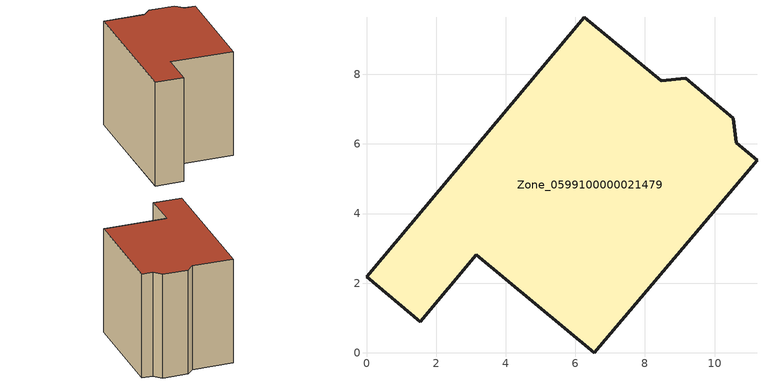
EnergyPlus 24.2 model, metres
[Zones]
Zone_0599100000021479
 floor ground (C_G): 8.47,7.81 9.18,7.88 10.54,6.74 10.62,6.03 11.22,5.53 6.54,0 3.15,2.82 1.55,0.89 0,2.18 6.26,9.64 z0
 wall outside (C_F): 6.26,9.64 0,2.18 1.55,0.89 3.15,2.82 6.54,0 11.22,5.53 10.62,6.03 10.54,6.74 9.18,7.88 8.47,7.81 6.26,9.64 z0:7.57
 roof outside (C_R): 8.47,7.81 6.26,9.64 0,2.18 1.55,0.89 3.15,2.82 6.54,0 11.22,5.53 10.62,6.03 10.54,6.74 9.18,7.88 z7.57
[BUILDING]
Pand.0599100000021479: North Axis=0; Terrain=City; Loads Convergence Tolerance Value=0.04; Temperature Convergence Tolerance Value=0.4; Solar Distribution=FullExterior; Maximum Number of Warmup Days=25; Minimum Number of Warmup Days=1
[Site:Location]
Rotterdam.The.Hague.AP_ZH_NLD Design_Conditions: Latitude=51.96; Longitude=4.45; Time Zone=1; Elevation=-4.5
[SITE:GROUNDTEMPERATURE:BUILDINGSURFACE]
18, 18, 18, 18, 18, 18, 18, 18, 18, 18, 18, 18
[MATERIAL] Thermal Absorptance=0.9; Solar Absorptance=0.7; Visible Absorptance=0.7
Name | Roughness | Thickness | Conductivity | Density | Specific Heat
G.TI.1946 | MediumSmooth | 0.15 | 1 | 540 | 1210
F.TI.1946 | Rough | 0.3 | 0.857143 | 1920 | 840
R.TI.1946 | MediumRough | 0.2 | 0.1 | 1500 | 1000
[CONSTRUCTION]
C_G: G.TI.1946
C_F: F.TI.1946
C_R: R.TI.1946
[ZONE]
Zone_0599100000021479: Type=1; Multiplier=1; Ceiling Height=Autocalculate; Volume=Autocalculate; Floor Area=autocalculate; Part of Total Floor Area=Yes
[ZONEINFILTRATION:DESIGNFLOWRATE]
Infil_Zone_0599100000021479: Zone or ZoneList or Space or SpaceList=Zone_0599100000021479; Schedule=AlwaysOn; Design Flow Rate Calculation Method=Flow/Area; Flow Rate per Floor Area=0.003; Constant Term Coefficient=1; Temperature Term Coefficient=0; Velocity Term Coefficient=0; Velocity Squared Term Coefficient=0
[HVACTEMPLATE:ZONE:IDEALLOADSAIRSYSTEM]
Zone_0599100000021479: Maximum Heating Supply Air Temperature=50; Minimum Cooling Supply Air Temperature=13; Maximum Heating Supply Air Humidity Ratio=0.0156; Minimum Cooling Supply Air Humidity Ratio=0.0077; Heating Limit=NoLimit; Cooling Limit=NoLimit; Dehumidification Control Type=ConstantSensibleHeatRatio; Cooling Sensible Heat Ratio=0.7; Dehumidification Setpoint=60; Humidification Control Type=None; Humidification Setpoint=30; Outdoor Air Method=None; Outdoor Air Flow Rate per Person=0.00944; Outdoor Air Flow Rate per Zone Floor Area=0; Outdoor Air Flow Rate per Zone=0; Demand Controlled Ventilation Type=None; Outdoor Air Economizer Type=NoEconomizer; Heat Recovery Type=None; Sensible Heat Recovery Effectiveness=0.7; Latent Heat Recovery Effectiveness=0.65
[ZONECONTROL:THERMOSTAT]
ThermostatControl_Zone_0599100000021479: Zone or ZoneList=Zone_0599100000021479; Control Type Schedule=DualSetpointControlType; Control 1=Thermostat_Zone_0599100000021479; Temperature Difference Between Cutout And Setpoint=0
[THERMOSTATSETPOINT:DUALSETPOINT]
Thermostat_Zone_0599100000021479: Heating Setpoint Temperature Schedule=HeatingSetpoint_Zone_0599100000021479; Cooling Setpoint Temperature Schedule=CoolingSetpoint_Zone_0599100000021479
[SCHEDULE:COMPACT]
HeatingSetpoint_Zone_0599100000021479: Through: 12/31, For: AllDays, Until: 24:00, 21
CoolingSetpoint_Zone_0599100000021479: Through: 12/31, For: AllDays, Until: 24:00, 24
DualSetpointControlType: Through: 12/31, For: AllDays, Until: 24:00, 4
AlwaysOn: Through: 12/31, For: AllDays, Until: 24:00, 1
